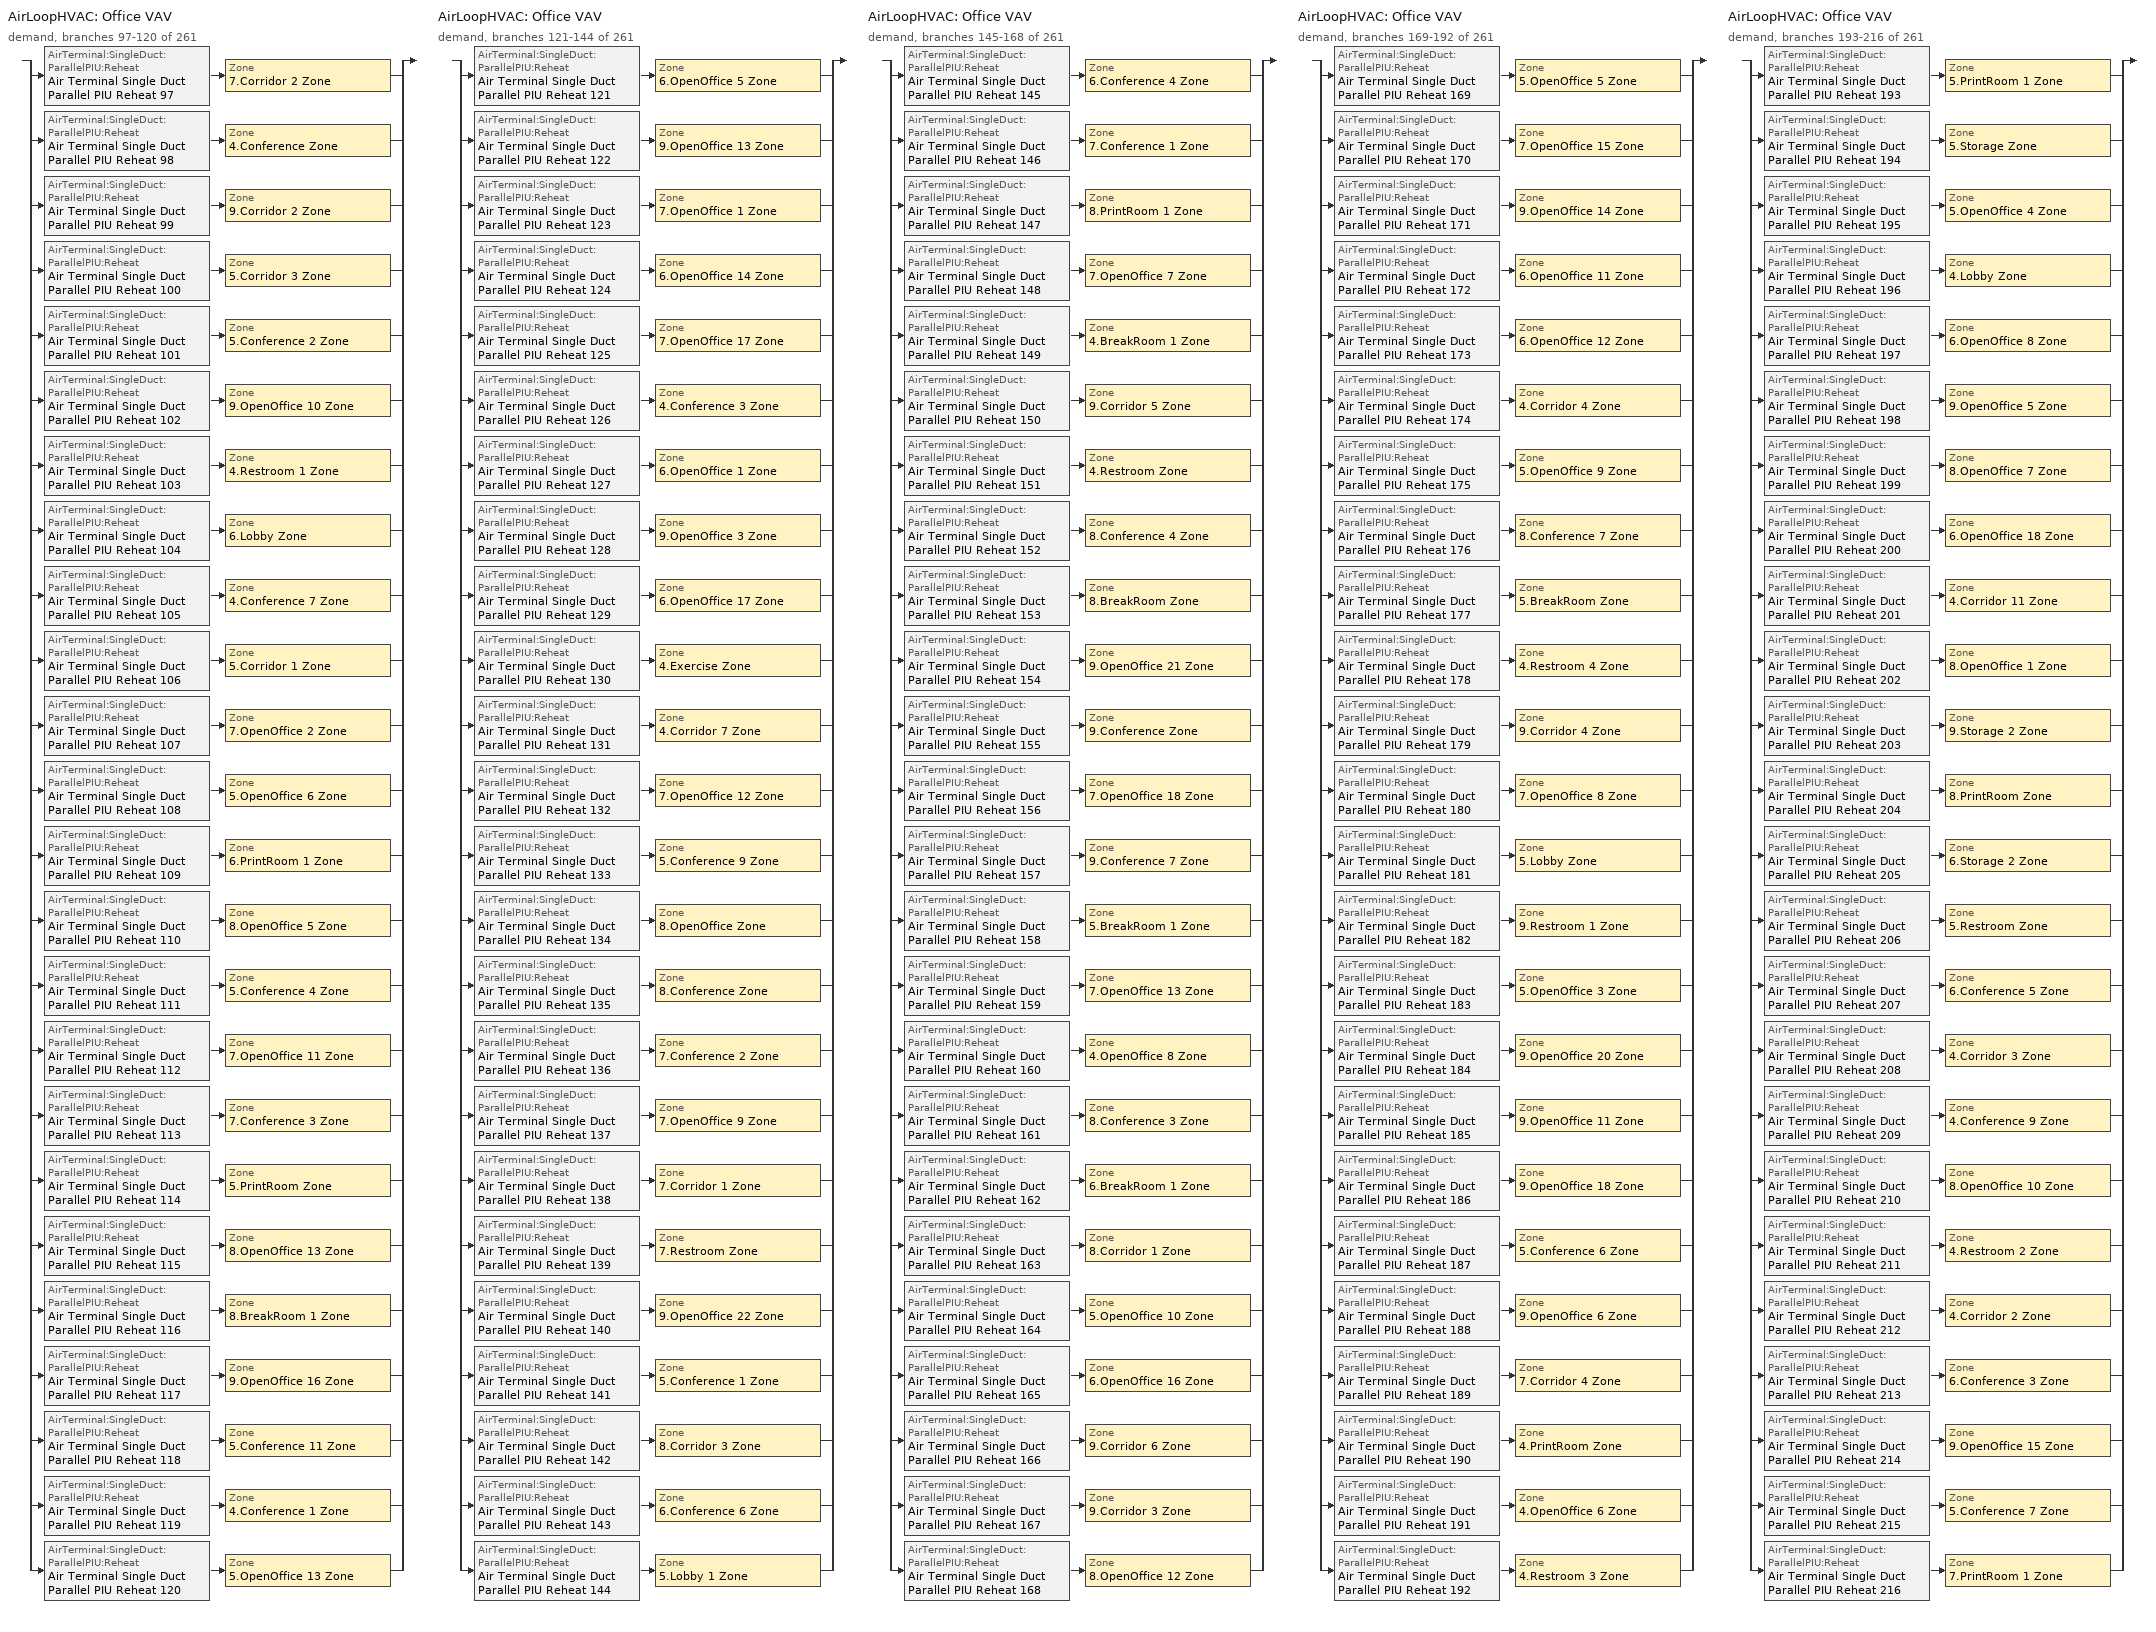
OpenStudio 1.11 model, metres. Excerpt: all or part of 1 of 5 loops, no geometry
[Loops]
AirLoopHVAC 'Office VAV'
 demand, branches 97-120 of 261: split
  | AirTerminal:SingleDuct:ParallelPIU:Reheat 'Air Terminal Single Duct Parallel PIU Reheat 97' > Zone '7.Corridor 2 Zone'
  | AirTerminal:SingleDuct:ParallelPIU:Reheat 'Air Terminal Single Duct Parallel PIU Reheat 98' > Zone '4.Conference Zone'
  | AirTerminal:SingleDuct:ParallelPIU:Reheat 'Air Terminal Single Duct Parallel PIU Reheat 99' > Zone '9.Corridor 2 Zone'
  | AirTerminal:SingleDuct:ParallelPIU:Reheat 'Air Terminal Single Duct Parallel PIU Reheat 100' > Zone '5.Corridor 3 Zone'
  | AirTerminal:SingleDuct:ParallelPIU:Reheat 'Air Terminal Single Duct Parallel PIU Reheat 101' > Zone '5.Conference 2 Zone'
  | AirTerminal:SingleDuct:ParallelPIU:Reheat 'Air Terminal Single Duct Parallel PIU Reheat 102' > Zone '9.OpenOffice 10 Zone'
  | AirTerminal:SingleDuct:ParallelPIU:Reheat 'Air Terminal Single Duct Parallel PIU Reheat 103' > Zone '4.Restroom 1 Zone'
  | AirTerminal:SingleDuct:ParallelPIU:Reheat 'Air Terminal Single Duct Parallel PIU Reheat 104' > Zone '6.Lobby Zone'
  | AirTerminal:SingleDuct:ParallelPIU:Reheat 'Air Terminal Single Duct Parallel PIU Reheat 105' > Zone '4.Conference 7 Zone'
  | AirTerminal:SingleDuct:ParallelPIU:Reheat 'Air Terminal Single Duct Parallel PIU Reheat 106' > Zone '5.Corridor 1 Zone'
  | AirTerminal:SingleDuct:ParallelPIU:Reheat 'Air Terminal Single Duct Parallel PIU Reheat 107' > Zone '7.OpenOffice 2 Zone'
  | AirTerminal:SingleDuct:ParallelPIU:Reheat 'Air Terminal Single Duct Parallel PIU Reheat 108' > Zone '5.OpenOffice 6 Zone'
  | AirTerminal:SingleDuct:ParallelPIU:Reheat 'Air Terminal Single Duct Parallel PIU Reheat 109' > Zone '6.PrintRoom 1 Zone'
  | AirTerminal:SingleDuct:ParallelPIU:Reheat 'Air Terminal Single Duct Parallel PIU Reheat 110' > Zone '8.OpenOffice 5 Zone'
  | AirTerminal:SingleDuct:ParallelPIU:Reheat 'Air Terminal Single Duct Parallel PIU Reheat 111' > Zone '5.Conference 4 Zone'
  | AirTerminal:SingleDuct:ParallelPIU:Reheat 'Air Terminal Single Duct Parallel PIU Reheat 112' > Zone '7.OpenOffice 11 Zone'
  | AirTerminal:SingleDuct:ParallelPIU:Reheat 'Air Terminal Single Duct Parallel PIU Reheat 113' > Zone '7.Conference 3 Zone'
  | AirTerminal:SingleDuct:ParallelPIU:Reheat 'Air Terminal Single Duct Parallel PIU Reheat 114' > Zone '5.PrintRoom Zone'
  | AirTerminal:SingleDuct:ParallelPIU:Reheat 'Air Terminal Single Duct Parallel PIU Reheat 115' > Zone '8.OpenOffice 13 Zone'
  | AirTerminal:SingleDuct:ParallelPIU:Reheat 'Air Terminal Single Duct Parallel PIU Reheat 116' > Zone '8.BreakRoom 1 Zone'
  | AirTerminal:SingleDuct:ParallelPIU:Reheat 'Air Terminal Single Duct Parallel PIU Reheat 117' > Zone '9.OpenOffice 16 Zone'
  | AirTerminal:SingleDuct:ParallelPIU:Reheat 'Air Terminal Single Duct Parallel PIU Reheat 118' > Zone '5.Conference 11 Zone'
  | AirTerminal:SingleDuct:ParallelPIU:Reheat 'Air Terminal Single Duct Parallel PIU Reheat 119' > Zone '4.Conference 1 Zone'
  | AirTerminal:SingleDuct:ParallelPIU:Reheat 'Air Terminal Single Duct Parallel PIU Reheat 120' > Zone '5.OpenOffice 13 Zone'
AirLoopHVAC 'Office VAV'
 demand, branches 121-144 of 261: split
  | AirTerminal:SingleDuct:ParallelPIU:Reheat 'Air Terminal Single Duct Parallel PIU Reheat 121' > Zone '6.OpenOffice 5 Zone'
  | AirTerminal:SingleDuct:ParallelPIU:Reheat 'Air Terminal Single Duct Parallel PIU Reheat 122' > Zone '9.OpenOffice 13 Zone'
  | AirTerminal:SingleDuct:ParallelPIU:Reheat 'Air Terminal Single Duct Parallel PIU Reheat 123' > Zone '7.OpenOffice 1 Zone'
  | AirTerminal:SingleDuct:ParallelPIU:Reheat 'Air Terminal Single Duct Parallel PIU Reheat 124' > Zone '6.OpenOffice 14 Zone'
  | AirTerminal:SingleDuct:ParallelPIU:Reheat 'Air Terminal Single Duct Parallel PIU Reheat 125' > Zone '7.OpenOffice 17 Zone'
  | AirTerminal:SingleDuct:ParallelPIU:Reheat 'Air Terminal Single Duct Parallel PIU Reheat 126' > Zone '4.Conference 3 Zone'
  | AirTerminal:SingleDuct:ParallelPIU:Reheat 'Air Terminal Single Duct Parallel PIU Reheat 127' > Zone '6.OpenOffice 1 Zone'
  | AirTerminal:SingleDuct:ParallelPIU:Reheat 'Air Terminal Single Duct Parallel PIU Reheat 128' > Zone '9.OpenOffice 3 Zone'
  | AirTerminal:SingleDuct:ParallelPIU:Reheat 'Air Terminal Single Duct Parallel PIU Reheat 129' > Zone '6.OpenOffice 17 Zone'
  | AirTerminal:SingleDuct:ParallelPIU:Reheat 'Air Terminal Single Duct Parallel PIU Reheat 130' > Zone '4.Exercise Zone'
  | AirTerminal:SingleDuct:ParallelPIU:Reheat 'Air Terminal Single Duct Parallel PIU Reheat 131' > Zone '4.Corridor 7 Zone'
  | AirTerminal:SingleDuct:ParallelPIU:Reheat 'Air Terminal Single Duct Parallel PIU Reheat 132' > Zone '7.OpenOffice 12 Zone'
  | AirTerminal:SingleDuct:ParallelPIU:Reheat 'Air Terminal Single Duct Parallel PIU Reheat 133' > Zone '5.Conference 9 Zone'
  | AirTerminal:SingleDuct:ParallelPIU:Reheat 'Air Terminal Single Duct Parallel PIU Reheat 134' > Zone '8.OpenOffice Zone'
  | AirTerminal:SingleDuct:ParallelPIU:Reheat 'Air Terminal Single Duct Parallel PIU Reheat 135' > Zone '8.Conference Zone'
  | AirTerminal:SingleDuct:ParallelPIU:Reheat 'Air Terminal Single Duct Parallel PIU Reheat 136' > Zone '7.Conference 2 Zone'
  | AirTerminal:SingleDuct:ParallelPIU:Reheat 'Air Terminal Single Duct Parallel PIU Reheat 137' > Zone '7.OpenOffice 9 Zone'
  | AirTerminal:SingleDuct:ParallelPIU:Reheat 'Air Terminal Single Duct Parallel PIU Reheat 138' > Zone '7.Corridor 1 Zone'
  | AirTerminal:SingleDuct:ParallelPIU:Reheat 'Air Terminal Single Duct Parallel PIU Reheat 139' > Zone '7.Restroom Zone'
  | AirTerminal:SingleDuct:ParallelPIU:Reheat 'Air Terminal Single Duct Parallel PIU Reheat 140' > Zone '9.OpenOffice 22 Zone'
  | AirTerminal:SingleDuct:ParallelPIU:Reheat 'Air Terminal Single Duct Parallel PIU Reheat 141' > Zone '5.Conference 1 Zone'
  | AirTerminal:SingleDuct:ParallelPIU:Reheat 'Air Terminal Single Duct Parallel PIU Reheat 142' > Zone '8.Corridor 3 Zone'
  | AirTerminal:SingleDuct:ParallelPIU:Reheat 'Air Terminal Single Duct Parallel PIU Reheat 143' > Zone '6.Conference 6 Zone'
  | AirTerminal:SingleDuct:ParallelPIU:Reheat 'Air Terminal Single Duct Parallel PIU Reheat 144' > Zone '5.Lobby 1 Zone'
AirLoopHVAC 'Office VAV'
 demand, branches 145-168 of 261: split
  | AirTerminal:SingleDuct:ParallelPIU:Reheat 'Air Terminal Single Duct Parallel PIU Reheat 145' > Zone '6.Conference 4 Zone'
  | AirTerminal:SingleDuct:ParallelPIU:Reheat 'Air Terminal Single Duct Parallel PIU Reheat 146' > Zone '7.Conference 1 Zone'
  | AirTerminal:SingleDuct:ParallelPIU:Reheat 'Air Terminal Single Duct Parallel PIU Reheat 147' > Zone '8.PrintRoom 1 Zone'
  | AirTerminal:SingleDuct:ParallelPIU:Reheat 'Air Terminal Single Duct Parallel PIU Reheat 148' > Zone '7.OpenOffice 7 Zone'
  | AirTerminal:SingleDuct:ParallelPIU:Reheat 'Air Terminal Single Duct Parallel PIU Reheat 149' > Zone '4.BreakRoom 1 Zone'
  | AirTerminal:SingleDuct:ParallelPIU:Reheat 'Air Terminal Single Duct Parallel PIU Reheat 150' > Zone '9.Corridor 5 Zone'
  | AirTerminal:SingleDuct:ParallelPIU:Reheat 'Air Terminal Single Duct Parallel PIU Reheat 151' > Zone '4.Restroom Zone'
  | AirTerminal:SingleDuct:ParallelPIU:Reheat 'Air Terminal Single Duct Parallel PIU Reheat 152' > Zone '8.Conference 4 Zone'
  | AirTerminal:SingleDuct:ParallelPIU:Reheat 'Air Terminal Single Duct Parallel PIU Reheat 153' > Zone '8.BreakRoom Zone'
  | AirTerminal:SingleDuct:ParallelPIU:Reheat 'Air Terminal Single Duct Parallel PIU Reheat 154' > Zone '9.OpenOffice 21 Zone'
  | AirTerminal:SingleDuct:ParallelPIU:Reheat 'Air Terminal Single Duct Parallel PIU Reheat 155' > Zone '9.Conference Zone'
  | AirTerminal:SingleDuct:ParallelPIU:Reheat 'Air Terminal Single Duct Parallel PIU Reheat 156' > Zone '7.OpenOffice 18 Zone'
  | AirTerminal:SingleDuct:ParallelPIU:Reheat 'Air Terminal Single Duct Parallel PIU Reheat 157' > Zone '9.Conference 7 Zone'
  | AirTerminal:SingleDuct:ParallelPIU:Reheat 'Air Terminal Single Duct Parallel PIU Reheat 158' > Zone '5.BreakRoom 1 Zone'
  | AirTerminal:SingleDuct:ParallelPIU:Reheat 'Air Terminal Single Duct Parallel PIU Reheat 159' > Zone '7.OpenOffice 13 Zone'
  | AirTerminal:SingleDuct:ParallelPIU:Reheat 'Air Terminal Single Duct Parallel PIU Reheat 160' > Zone '4.OpenOffice 8 Zone'
  | AirTerminal:SingleDuct:ParallelPIU:Reheat 'Air Terminal Single Duct Parallel PIU Reheat 161' > Zone '8.Conference 3 Zone'
  | AirTerminal:SingleDuct:ParallelPIU:Reheat 'Air Terminal Single Duct Parallel PIU Reheat 162' > Zone '6.BreakRoom 1 Zone'
  | AirTerminal:SingleDuct:ParallelPIU:Reheat 'Air Terminal Single Duct Parallel PIU Reheat 163' > Zone '8.Corridor 1 Zone'
  | AirTerminal:SingleDuct:ParallelPIU:Reheat 'Air Terminal Single Duct Parallel PIU Reheat 164' > Zone '5.OpenOffice 10 Zone'
  | AirTerminal:SingleDuct:ParallelPIU:Reheat 'Air Terminal Single Duct Parallel PIU Reheat 165' > Zone '6.OpenOffice 16 Zone'
  | AirTerminal:SingleDuct:ParallelPIU:Reheat 'Air Terminal Single Duct Parallel PIU Reheat 166' > Zone '9.Corridor 6 Zone'
  | AirTerminal:SingleDuct:ParallelPIU:Reheat 'Air Terminal Single Duct Parallel PIU Reheat 167' > Zone '9.Corridor 3 Zone'
  | AirTerminal:SingleDuct:ParallelPIU:Reheat 'Air Terminal Single Duct Parallel PIU Reheat 168' > Zone '8.OpenOffice 12 Zone'
AirLoopHVAC 'Office VAV'
 demand, branches 169-192 of 261: split
  | AirTerminal:SingleDuct:ParallelPIU:Reheat 'Air Terminal Single Duct Parallel PIU Reheat 169' > Zone '5.OpenOffice 5 Zone'
  | AirTerminal:SingleDuct:ParallelPIU:Reheat 'Air Terminal Single Duct Parallel PIU Reheat 170' > Zone '7.OpenOffice 15 Zone'
  | AirTerminal:SingleDuct:ParallelPIU:Reheat 'Air Terminal Single Duct Parallel PIU Reheat 171' > Zone '9.OpenOffice 14 Zone'
  | AirTerminal:SingleDuct:ParallelPIU:Reheat 'Air Terminal Single Duct Parallel PIU Reheat 172' > Zone '6.OpenOffice 11 Zone'
  | AirTerminal:SingleDuct:ParallelPIU:Reheat 'Air Terminal Single Duct Parallel PIU Reheat 173' > Zone '6.OpenOffice 12 Zone'
  | AirTerminal:SingleDuct:ParallelPIU:Reheat 'Air Terminal Single Duct Parallel PIU Reheat 174' > Zone '4.Corridor 4 Zone'
  | AirTerminal:SingleDuct:ParallelPIU:Reheat 'Air Terminal Single Duct Parallel PIU Reheat 175' > Zone '5.OpenOffice 9 Zone'
  | AirTerminal:SingleDuct:ParallelPIU:Reheat 'Air Terminal Single Duct Parallel PIU Reheat 176' > Zone '8.Conference 7 Zone'
  | AirTerminal:SingleDuct:ParallelPIU:Reheat 'Air Terminal Single Duct Parallel PIU Reheat 177' > Zone '5.BreakRoom Zone'
  | AirTerminal:SingleDuct:ParallelPIU:Reheat 'Air Terminal Single Duct Parallel PIU Reheat 178' > Zone '4.Restroom 4 Zone'
  | AirTerminal:SingleDuct:ParallelPIU:Reheat 'Air Terminal Single Duct Parallel PIU Reheat 179' > Zone '9.Corridor 4 Zone'
  | AirTerminal:SingleDuct:ParallelPIU:Reheat 'Air Terminal Single Duct Parallel PIU Reheat 180' > Zone '7.OpenOffice 8 Zone'
  | AirTerminal:SingleDuct:ParallelPIU:Reheat 'Air Terminal Single Duct Parallel PIU Reheat 181' > Zone '5.Lobby Zone'
  | AirTerminal:SingleDuct:ParallelPIU:Reheat 'Air Terminal Single Duct Parallel PIU Reheat 182' > Zone '9.Restroom 1 Zone'
  | AirTerminal:SingleDuct:ParallelPIU:Reheat 'Air Terminal Single Duct Parallel PIU Reheat 183' > Zone '5.OpenOffice 3 Zone'
  | AirTerminal:SingleDuct:ParallelPIU:Reheat 'Air Terminal Single Duct Parallel PIU Reheat 184' > Zone '9.OpenOffice 20 Zone'
  | AirTerminal:SingleDuct:ParallelPIU:Reheat 'Air Terminal Single Duct Parallel PIU Reheat 185' > Zone '9.OpenOffice 11 Zone'
  | AirTerminal:SingleDuct:ParallelPIU:Reheat 'Air Terminal Single Duct Parallel PIU Reheat 186' > Zone '9.OpenOffice 18 Zone'
  | AirTerminal:SingleDuct:ParallelPIU:Reheat 'Air Terminal Single Duct Parallel PIU Reheat 187' > Zone '5.Conference 6 Zone'
  | AirTerminal:SingleDuct:ParallelPIU:Reheat 'Air Terminal Single Duct Parallel PIU Reheat 188' > Zone '9.OpenOffice 6 Zone'
  | AirTerminal:SingleDuct:ParallelPIU:Reheat 'Air Terminal Single Duct Parallel PIU Reheat 189' > Zone '7.Corridor 4 Zone'
  | AirTerminal:SingleDuct:ParallelPIU:Reheat 'Air Terminal Single Duct Parallel PIU Reheat 190' > Zone '4.PrintRoom Zone'
  | AirTerminal:SingleDuct:ParallelPIU:Reheat 'Air Terminal Single Duct Parallel PIU Reheat 191' > Zone '4.OpenOffice 6 Zone'
  | AirTerminal:SingleDuct:ParallelPIU:Reheat 'Air Terminal Single Duct Parallel PIU Reheat 192' > Zone '4.Restroom 3 Zone'
AirLoopHVAC 'Office VAV'
 demand, branches 193-216 of 261: split
  | AirTerminal:SingleDuct:ParallelPIU:Reheat 'Air Terminal Single Duct Parallel PIU Reheat 193' > Zone '5.PrintRoom 1 Zone'
  | AirTerminal:SingleDuct:ParallelPIU:Reheat 'Air Terminal Single Duct Parallel PIU Reheat 194' > Zone '5.Storage Zone'
  | AirTerminal:SingleDuct:ParallelPIU:Reheat 'Air Terminal Single Duct Parallel PIU Reheat 195' > Zone '5.OpenOffice 4 Zone'
  | AirTerminal:SingleDuct:ParallelPIU:Reheat 'Air Terminal Single Duct Parallel PIU Reheat 196' > Zone '4.Lobby Zone'
  | AirTerminal:SingleDuct:ParallelPIU:Reheat 'Air Terminal Single Duct Parallel PIU Reheat 197' > Zone '6.OpenOffice 8 Zone'
  | AirTerminal:SingleDuct:ParallelPIU:Reheat 'Air Terminal Single Duct Parallel PIU Reheat 198' > Zone '9.OpenOffice 5 Zone'
  | AirTerminal:SingleDuct:ParallelPIU:Reheat 'Air Terminal Single Duct Parallel PIU Reheat 199' > Zone '8.OpenOffice 7 Zone'
  | AirTerminal:SingleDuct:ParallelPIU:Reheat 'Air Terminal Single Duct Parallel PIU Reheat 200' > Zone '6.OpenOffice 18 Zone'
  | AirTerminal:SingleDuct:ParallelPIU:Reheat 'Air Terminal Single Duct Parallel PIU Reheat 201' > Zone '4.Corridor 11 Zone'
  | AirTerminal:SingleDuct:ParallelPIU:Reheat 'Air Terminal Single Duct Parallel PIU Reheat 202' > Zone '8.OpenOffice 1 Zone'
  | AirTerminal:SingleDuct:ParallelPIU:Reheat 'Air Terminal Single Duct Parallel PIU Reheat 203' > Zone '9.Storage 2 Zone'
  | AirTerminal:SingleDuct:ParallelPIU:Reheat 'Air Terminal Single Duct Parallel PIU Reheat 204' > Zone '8.PrintRoom Zone'
  | AirTerminal:SingleDuct:ParallelPIU:Reheat 'Air Terminal Single Duct Parallel PIU Reheat 205' > Zone '6.Storage 2 Zone'
  | AirTerminal:SingleDuct:ParallelPIU:Reheat 'Air Terminal Single Duct Parallel PIU Reheat 206' > Zone '5.Restroom Zone'
  | AirTerminal:SingleDuct:ParallelPIU:Reheat 'Air Terminal Single Duct Parallel PIU Reheat 207' > Zone '6.Conference 5 Zone'
  | AirTerminal:SingleDuct:ParallelPIU:Reheat 'Air Terminal Single Duct Parallel PIU Reheat 208' > Zone '4.Corridor 3 Zone'
  | AirTerminal:SingleDuct:ParallelPIU:Reheat 'Air Terminal Single Duct Parallel PIU Reheat 209' > Zone '4.Conference 9 Zone'
  | AirTerminal:SingleDuct:ParallelPIU:Reheat 'Air Terminal Single Duct Parallel PIU Reheat 210' > Zone '8.OpenOffice 10 Zone'
  | AirTerminal:SingleDuct:ParallelPIU:Reheat 'Air Terminal Single Duct Parallel PIU Reheat 211' > Zone '4.Restroom 2 Zone'
  | AirTerminal:SingleDuct:ParallelPIU:Reheat 'Air Terminal Single Duct Parallel PIU Reheat 212' > Zone '4.Corridor 2 Zone'
  | AirTerminal:SingleDuct:ParallelPIU:Reheat 'Air Terminal Single Duct Parallel PIU Reheat 213' > Zone '6.Conference 3 Zone'
  | AirTerminal:SingleDuct:ParallelPIU:Reheat 'Air Terminal Single Duct Parallel PIU Reheat 214' > Zone '9.OpenOffice 15 Zone'
  | AirTerminal:SingleDuct:ParallelPIU:Reheat 'Air Terminal Single Duct Parallel PIU Reheat 215' > Zone '5.Conference 7 Zone'
  | AirTerminal:SingleDuct:ParallelPIU:Reheat 'Air Terminal Single Duct Parallel PIU Reheat 216' > Zone '7.PrintRoom 1 Zone'
[Sizing:Zone] Zone Cooling Design Supply Air Temperature Input Method=SupplyAirTemperature; Zone Cooling Design Supply Air Temperature {C}=14; Zone Cooling Design Supply Air Temperature Difference {deltaC}=11.11; Zone Heating Design Supply Air Temperature Input Method=SupplyAirTemperature; Zone Heating Design Supply Air Temperature {C}=40; Zone Heating Design Supply Air Temperature Difference {deltaC}=11.11; Zone Cooling Design Supply Air Humidity Ratio {kg-H2O/kg-air}=0.0085; Zone Heating Design Supply Air Humidity Ratio {kg-H2O/kg-air}=0.008; Cooling Design Air Flow Method=DesignDay; Heating Design Air Flow Method=DesignDay; Account for Dedicated Outdoor Air System=No; Dedicated Outdoor Air System Control Strategy=NeutralSupplyAir; Dedicated Outdoor Air Low Setpoint Temperature for Design {C}=Autosize; Dedicated Outdoor Air High Setpoint Temperature for Design {C}=Autosize
6.OpenOffice 1 Zone; 8.OpenOffice Zone; 8.OpenOffice 1 Zone; 7.Restroom Zone; 4.Lobby Zone; 7.Corridor 1 Zone; 9.Conference Zone; 9.OpenOffice 3 Zone; 5.Corridor 1 Zone; 7.OpenOffice 1 Zone; 7.OpenOffice 2 Zone; 4.Restroom Zone; 5.OpenOffice 3 Zone; 5.BreakRoom Zone; 5.Conference 1 Zone; 9.OpenOffice 5 Zone; 5.Restroom Zone; 9.OpenOffice 6 Zone; 4.Conference Zone; 9.Storage 2 Zone; 4.Restroom 1 Zone; 5.Conference 2 Zone; 4.Restroom 2 Zone; 5.OpenOffice 4 Zone; 7.Conference 1 Zone; 4.Restroom 3 Zone; 8.Conference Zone; 5.OpenOffice 5 Zone; 7.Conference 2 Zone; 4.Exercise Zone; 8.BreakRoom Zone; 8.OpenOffice 5 Zone; 4.Corridor 2 Zone; 6.OpenOffice 5 Zone; 9.OpenOffice 10 Zone; 7.OpenOffice 7 Zone; 7.OpenOffice 8 Zone; 7.Corridor 2 Zone; 4.Corridor 3 Zone; 5.Conference 4 Zone; 7.OpenOffice 9 Zone; 8.Conference 3 Zone; 4.Conference 1 Zone; 5.OpenOffice 6 Zone; 8.BreakRoom 1 Zone; 8.Conference 4 Zone; 6.Conference 3 Zone; 8.OpenOffice 7 Zone; 8.Corridor 1 Zone; 6.Lobby Zone; 5.Lobby Zone; 4.Corridor 4 Zone; 6.OpenOffice 8 Zone; 9.Corridor 2 Zone; 5.Lobby 1 Zone; 6.OpenOffice 11 Zone; 9.OpenOffice 11 Zone; 7.Conference 3 Zone; 7.OpenOffice 11 Zone; 9.Corridor 3 Zone; 9.OpenOffice 13 Zone; 6.OpenOffice 12 Zone; 9.Corridor 4 Zone; 8.PrintRoom Zone; 4.Conference 3 Zone; 6.Conference 4 Zone; 6.OpenOffice 14 Zone; 9.Corridor 5 Zone; 9.OpenOffice 14 Zone; 5.Conference 6 Zone; 5.Conference 7 Zone; 9.Corridor 6 Zone; 7.OpenOffice 12 Zone; 5.OpenOffice 9 Zone; 9.OpenOffice 15 Zone; 7.OpenOffice 13 Zone; 6.BreakRoom 1 Zone; 4.OpenOffice 6 Zone; 6.OpenOffice 16 Zone; 9.OpenOffice 16 Zone; 5.OpenOffice 10 Zone; 5.Corridor 3 Zone; 6.OpenOffice 17 Zone; 4.BreakRoom 1 Zone; 9.OpenOffice 18 Zone; 6.Conference 5 Zone; 4.Conference 7 Zone; 4.Corridor 7 Zone; 6.Conference 6 Zone; 8.Conference 7 Zone; 9.OpenOffice 20 Zone; 4.OpenOffice 8 Zone; 4.Conference 9 Zone; 7.OpenOffice 15 Zone; 5.BreakRoom 1 Zone; 8.OpenOffice 10 Zone; 8.PrintRoom 1 Zone; 9.OpenOffice 21 Zone; 5.PrintRoom Zone; 9.OpenOffice 22 Zone; 6.OpenOffice 18 Zone; 9.Conference 7 Zone; 5.Conference 9 Zone; 7.PrintRoom 1 Zone; 4.PrintRoom Zone; 4.Restroom 4 Zone; 4.Corridor 11 Zone; 7.OpenOffice 17 Zone; 5.Conference 11 Zone; 8.OpenOffice 12 Zone; 6.PrintRoom 1 Zone; 9.Restroom 1 Zone; 6.Storage 2 Zone; 8.OpenOffice 13 Zone; 5.PrintRoom 1 Zone; 5.Storage Zone; 5.OpenOffice 13 Zone; 7.Corridor 4 Zone; 8.Corridor 3 Zone; 7.OpenOffice 18 Zone
[Zone equipment]
6.OpenOffice 1 Zone: Air Terminal Single Duct Parallel PIU Reheat 127
8.OpenOffice Zone: Air Terminal Single Duct Parallel PIU Reheat 134
8.OpenOffice 1 Zone: Air Terminal Single Duct Parallel PIU Reheat 202
7.Restroom Zone: Air Terminal Single Duct Parallel PIU Reheat 139
4.Lobby Zone: Air Terminal Single Duct Parallel PIU Reheat 196
7.Corridor 1 Zone: Air Terminal Single Duct Parallel PIU Reheat 138
9.Conference Zone: Air Terminal Single Duct Parallel PIU Reheat 155
9.OpenOffice 3 Zone: Air Terminal Single Duct Parallel PIU Reheat 128
5.Corridor 1 Zone: Air Terminal Single Duct Parallel PIU Reheat 106
7.OpenOffice 1 Zone: Air Terminal Single Duct Parallel PIU Reheat 123
7.OpenOffice 2 Zone: Air Terminal Single Duct Parallel PIU Reheat 107
4.Restroom Zone: Air Terminal Single Duct Parallel PIU Reheat 151
5.OpenOffice 3 Zone: Air Terminal Single Duct Parallel PIU Reheat 183
5.BreakRoom Zone: Air Terminal Single Duct Parallel PIU Reheat 177
5.Conference 1 Zone: Air Terminal Single Duct Parallel PIU Reheat 141
9.OpenOffice 5 Zone: Air Terminal Single Duct Parallel PIU Reheat 198
5.Restroom Zone: Air Terminal Single Duct Parallel PIU Reheat 206
9.OpenOffice 6 Zone: Air Terminal Single Duct Parallel PIU Reheat 188
4.Conference Zone: Air Terminal Single Duct Parallel PIU Reheat 98
9.Storage 2 Zone: Air Terminal Single Duct Parallel PIU Reheat 203
4.Restroom 1 Zone: Air Terminal Single Duct Parallel PIU Reheat 103
5.Conference 2 Zone: Air Terminal Single Duct Parallel PIU Reheat 101
4.Restroom 2 Zone: Air Terminal Single Duct Parallel PIU Reheat 211
5.OpenOffice 4 Zone: Air Terminal Single Duct Parallel PIU Reheat 195
7.Conference 1 Zone: Air Terminal Single Duct Parallel PIU Reheat 146
4.Restroom 3 Zone: Air Terminal Single Duct Parallel PIU Reheat 192
8.Conference Zone: Air Terminal Single Duct Parallel PIU Reheat 135
5.OpenOffice 5 Zone: Air Terminal Single Duct Parallel PIU Reheat 169
7.Conference 2 Zone: Air Terminal Single Duct Parallel PIU Reheat 136
4.Exercise Zone: Air Terminal Single Duct Parallel PIU Reheat 130
8.BreakRoom Zone: Air Terminal Single Duct Parallel PIU Reheat 153
8.OpenOffice 5 Zone: Air Terminal Single Duct Parallel PIU Reheat 110
4.Corridor 2 Zone: Air Terminal Single Duct Parallel PIU Reheat 212
6.OpenOffice 5 Zone: Air Terminal Single Duct Parallel PIU Reheat 121
9.OpenOffice 10 Zone: Air Terminal Single Duct Parallel PIU Reheat 102
7.OpenOffice 7 Zone: Air Terminal Single Duct Parallel PIU Reheat 148
7.OpenOffice 8 Zone: Air Terminal Single Duct Parallel PIU Reheat 180
7.Corridor 2 Zone: Air Terminal Single Duct Parallel PIU Reheat 97
4.Corridor 3 Zone: Air Terminal Single Duct Parallel PIU Reheat 208
5.Conference 4 Zone: Air Terminal Single Duct Parallel PIU Reheat 111
7.OpenOffice 9 Zone: Air Terminal Single Duct Parallel PIU Reheat 137
8.Conference 3 Zone: Air Terminal Single Duct Parallel PIU Reheat 161
4.Conference 1 Zone: Air Terminal Single Duct Parallel PIU Reheat 119
5.OpenOffice 6 Zone: Air Terminal Single Duct Parallel PIU Reheat 108
8.BreakRoom 1 Zone: Air Terminal Single Duct Parallel PIU Reheat 116
8.Conference 4 Zone: Air Terminal Single Duct Parallel PIU Reheat 152
6.Conference 3 Zone: Air Terminal Single Duct Parallel PIU Reheat 213
8.OpenOffice 7 Zone: Air Terminal Single Duct Parallel PIU Reheat 199
8.Corridor 1 Zone: Air Terminal Single Duct Parallel PIU Reheat 163
6.Lobby Zone: Air Terminal Single Duct Parallel PIU Reheat 104
5.Lobby Zone: Air Terminal Single Duct Parallel PIU Reheat 181
4.Corridor 4 Zone: Air Terminal Single Duct Parallel PIU Reheat 174
6.OpenOffice 8 Zone: Air Terminal Single Duct Parallel PIU Reheat 197
9.Corridor 2 Zone: Air Terminal Single Duct Parallel PIU Reheat 99
5.Lobby 1 Zone: Air Terminal Single Duct Parallel PIU Reheat 144
6.OpenOffice 11 Zone: Air Terminal Single Duct Parallel PIU Reheat 172
9.OpenOffice 11 Zone: Air Terminal Single Duct Parallel PIU Reheat 185
7.Conference 3 Zone: Air Terminal Single Duct Parallel PIU Reheat 113
7.OpenOffice 11 Zone: Air Terminal Single Duct Parallel PIU Reheat 112
9.Corridor 3 Zone: Air Terminal Single Duct Parallel PIU Reheat 167
9.OpenOffice 13 Zone: Air Terminal Single Duct Parallel PIU Reheat 122
6.OpenOffice 12 Zone: Air Terminal Single Duct Parallel PIU Reheat 173
9.Corridor 4 Zone: Air Terminal Single Duct Parallel PIU Reheat 179
8.PrintRoom Zone: Air Terminal Single Duct Parallel PIU Reheat 204
4.Conference 3 Zone: Air Terminal Single Duct Parallel PIU Reheat 126
6.Conference 4 Zone: Air Terminal Single Duct Parallel PIU Reheat 145
6.OpenOffice 14 Zone: Air Terminal Single Duct Parallel PIU Reheat 124
9.Corridor 5 Zone: Air Terminal Single Duct Parallel PIU Reheat 150
9.OpenOffice 14 Zone: Air Terminal Single Duct Parallel PIU Reheat 171
5.Conference 6 Zone: Air Terminal Single Duct Parallel PIU Reheat 187
5.Conference 7 Zone: Air Terminal Single Duct Parallel PIU Reheat 215
9.Corridor 6 Zone: Air Terminal Single Duct Parallel PIU Reheat 166
7.OpenOffice 12 Zone: Air Terminal Single Duct Parallel PIU Reheat 132
5.OpenOffice 9 Zone: Air Terminal Single Duct Parallel PIU Reheat 175
9.OpenOffice 15 Zone: Air Terminal Single Duct Parallel PIU Reheat 214
7.OpenOffice 13 Zone: Air Terminal Single Duct Parallel PIU Reheat 159
6.BreakRoom 1 Zone: Air Terminal Single Duct Parallel PIU Reheat 162
4.OpenOffice 6 Zone: Air Terminal Single Duct Parallel PIU Reheat 191
6.OpenOffice 16 Zone: Air Terminal Single Duct Parallel PIU Reheat 165
9.OpenOffice 16 Zone: Air Terminal Single Duct Parallel PIU Reheat 117
5.OpenOffice 10 Zone: Air Terminal Single Duct Parallel PIU Reheat 164
5.Corridor 3 Zone: Air Terminal Single Duct Parallel PIU Reheat 100
6.OpenOffice 17 Zone: Air Terminal Single Duct Parallel PIU Reheat 129
4.BreakRoom 1 Zone: Air Terminal Single Duct Parallel PIU Reheat 149
9.OpenOffice 18 Zone: Air Terminal Single Duct Parallel PIU Reheat 186
6.Conference 5 Zone: Air Terminal Single Duct Parallel PIU Reheat 207
4.Conference 7 Zone: Air Terminal Single Duct Parallel PIU Reheat 105
4.Corridor 7 Zone: Air Terminal Single Duct Parallel PIU Reheat 131
6.Conference 6 Zone: Air Terminal Single Duct Parallel PIU Reheat 143
8.Conference 7 Zone: Air Terminal Single Duct Parallel PIU Reheat 176
9.OpenOffice 20 Zone: Air Terminal Single Duct Parallel PIU Reheat 184
4.OpenOffice 8 Zone: Air Terminal Single Duct Parallel PIU Reheat 160
4.Conference 9 Zone: Air Terminal Single Duct Parallel PIU Reheat 209
7.OpenOffice 15 Zone: Air Terminal Single Duct Parallel PIU Reheat 170
5.BreakRoom 1 Zone: Air Terminal Single Duct Parallel PIU Reheat 158
8.OpenOffice 10 Zone: Air Terminal Single Duct Parallel PIU Reheat 210
8.PrintRoom 1 Zone: Air Terminal Single Duct Parallel PIU Reheat 147
9.OpenOffice 21 Zone: Air Terminal Single Duct Parallel PIU Reheat 154
5.PrintRoom Zone: Air Terminal Single Duct Parallel PIU Reheat 114
9.OpenOffice 22 Zone: Air Terminal Single Duct Parallel PIU Reheat 140
6.OpenOffice 18 Zone: Air Terminal Single Duct Parallel PIU Reheat 200
9.Conference 7 Zone: Air Terminal Single Duct Parallel PIU Reheat 157
5.Conference 9 Zone: Air Terminal Single Duct Parallel PIU Reheat 133
7.PrintRoom 1 Zone: Air Terminal Single Duct Parallel PIU Reheat 216
4.PrintRoom Zone: Air Terminal Single Duct Parallel PIU Reheat 190
4.Restroom 4 Zone: Air Terminal Single Duct Parallel PIU Reheat 178
4.Corridor 11 Zone: Air Terminal Single Duct Parallel PIU Reheat 201
7.OpenOffice 17 Zone: Air Terminal Single Duct Parallel PIU Reheat 125
5.Conference 11 Zone: Air Terminal Single Duct Parallel PIU Reheat 118
8.OpenOffice 12 Zone: Air Terminal Single Duct Parallel PIU Reheat 168
6.PrintRoom 1 Zone: Air Terminal Single Duct Parallel PIU Reheat 109
9.Restroom 1 Zone: Air Terminal Single Duct Parallel PIU Reheat 182
6.Storage 2 Zone: Air Terminal Single Duct Parallel PIU Reheat 205
8.OpenOffice 13 Zone: Air Terminal Single Duct Parallel PIU Reheat 115
5.PrintRoom 1 Zone: Air Terminal Single Duct Parallel PIU Reheat 193
5.Storage Zone: Air Terminal Single Duct Parallel PIU Reheat 194
5.OpenOffice 13 Zone: Air Terminal Single Duct Parallel PIU Reheat 120
7.Corridor 4 Zone: Air Terminal Single Duct Parallel PIU Reheat 189
8.Corridor 3 Zone: Air Terminal Single Duct Parallel PIU Reheat 142
7.OpenOffice 18 Zone: Air Terminal Single Duct Parallel PIU Reheat 156
[Fan:ConstantVolume] Availability Schedule=Min OA Sch; Pressure Rise {Pa}=311.25; Maximum Flow Rate {m3/s}=AutoSize
Fan Constant Volume 147; Fan Constant Volume 148; Fan Constant Volume 149; Fan Constant Volume 150; Fan Constant Volume 151; Fan Constant Volume 152; Fan Constant Volume 153; Fan Constant Volume 154; Fan Constant Volume 155; Fan Constant Volume 156; Fan Constant Volume 157; Fan Constant Volume 158; Fan Constant Volume 159; Fan Constant Volume 160; Fan Constant Volume 161; Fan Constant Volume 162; Fan Constant Volume 163; Fan Constant Volume 164; Fan Constant Volume 165; Fan Constant Volume 166; Fan Constant Volume 167; Fan Constant Volume 168; Fan Constant Volume 169; Fan Constant Volume 170; Fan Constant Volume 171; Fan Constant Volume 172; Fan Constant Volume 173; Fan Constant Volume 174; Fan Constant Volume 175; Fan Constant Volume 176; Fan Constant Volume 177; Fan Constant Volume 178; Fan Constant Volume 179; Fan Constant Volume 180; Fan Constant Volume 181; Fan Constant Volume 182; Fan Constant Volume 183; Fan Constant Volume 184; Fan Constant Volume 185; Fan Constant Volume 186; Fan Constant Volume 187; Fan Constant Volume 188; Fan Constant Volume 189; Fan Constant Volume 190; Fan Constant Volume 191; Fan Constant Volume 192; Fan Constant Volume 193; Fan Constant Volume 194; Fan Constant Volume 195; Fan Constant Volume 196; Fan Constant Volume 197; Fan Constant Volume 198; Fan Constant Volume 199; Fan Constant Volume 200; Fan Constant Volume 201; Fan Constant Volume 202; Fan Constant Volume 203; Fan Constant Volume 204; Fan Constant Volume 205; Fan Constant Volume 206; Fan Constant Volume 207; Fan Constant Volume 208; Fan Constant Volume 209; Fan Constant Volume 210; Fan Constant Volume 211; Fan Constant Volume 212; Fan Constant Volume 213; Fan Constant Volume 214; Fan Constant Volume 215; Fan Constant Volume 216; Fan Constant Volume 217; Fan Constant Volume 218; Fan Constant Volume 219; Fan Constant Volume 220; Fan Constant Volume 221; Fan Constant Volume 222; Fan Constant Volume 223; Fan Constant Volume 224; Fan Constant Volume 225; Fan Constant Volume 226; Fan Constant Volume 227; Fan Constant Volume 228; Fan Constant Volume 229; Fan Constant Volume 230; Fan Constant Volume 231; Fan Constant Volume 232; Fan Constant Volume 233; Fan Constant Volume 234; Fan Constant Volume 235; Fan Constant Volume 236; Fan Constant Volume 237; Fan Constant Volume 238; Fan Constant Volume 239; Fan Constant Volume 240; Fan Constant Volume 241; Fan Constant Volume 242; Fan Constant Volume 243; Fan Constant Volume 244; Fan Constant Volume 245; Fan Constant Volume 246; Fan Constant Volume 247; Fan Constant Volume 248; Fan Constant Volume 249; Fan Constant Volume 250; Fan Constant Volume 251; Fan Constant Volume 252; Fan Constant Volume 253; Fan Constant Volume 254; Fan Constant Volume 255; Fan Constant Volume 256; Fan Constant Volume 257; Fan Constant Volume 258; Fan Constant Volume 259; Fan Constant Volume 260; Fan Constant Volume 261; Fan Constant Volume 262; Fan Constant Volume 263; Fan Constant Volume 264; Fan Constant Volume 265; Fan Constant Volume 266
[Coil:Heating:Electric] Availability Schedule=Always On Discrete
Coil Heating Electric 97; Coil Heating Electric 98; Coil Heating Electric 99; Coil Heating Electric 100; Coil Heating Electric 101; Coil Heating Electric 102; Coil Heating Electric 103; Coil Heating Electric 104; Coil Heating Electric 105; Coil Heating Electric 106; Coil Heating Electric 107; Coil Heating Electric 108; Coil Heating Electric 109; Coil Heating Electric 110; Coil Heating Electric 111; Coil Heating Electric 112; Coil Heating Electric 113; Coil Heating Electric 114; Coil Heating Electric 115; Coil Heating Electric 116; Coil Heating Electric 117; Coil Heating Electric 118; Coil Heating Electric 119; Coil Heating Electric 120; Coil Heating Electric 121; Coil Heating Electric 122; Coil Heating Electric 123; Coil Heating Electric 124; Coil Heating Electric 125; Coil Heating Electric 126; Coil Heating Electric 127; Coil Heating Electric 128; Coil Heating Electric 129; Coil Heating Electric 130; Coil Heating Electric 131; Coil Heating Electric 132; Coil Heating Electric 133; Coil Heating Electric 134; Coil Heating Electric 135; Coil Heating Electric 136; Coil Heating Electric 137; Coil Heating Electric 138; Coil Heating Electric 139; Coil Heating Electric 140; Coil Heating Electric 141; Coil Heating Electric 142; Coil Heating Electric 143; Coil Heating Electric 144; Coil Heating Electric 145; Coil Heating Electric 146; Coil Heating Electric 147; Coil Heating Electric 148; Coil Heating Electric 149; Coil Heating Electric 150; Coil Heating Electric 151; Coil Heating Electric 152; Coil Heating Electric 153; Coil Heating Electric 154; Coil Heating Electric 155; Coil Heating Electric 156; Coil Heating Electric 157; Coil Heating Electric 158; Coil Heating Electric 159; Coil Heating Electric 160; Coil Heating Electric 161; Coil Heating Electric 162; Coil Heating Electric 163; Coil Heating Electric 164; Coil Heating Electric 165; Coil Heating Electric 166; Coil Heating Electric 167; Coil Heating Electric 168; Coil Heating Electric 169; Coil Heating Electric 170; Coil Heating Electric 171; Coil Heating Electric 172; Coil Heating Electric 173; Coil Heating Electric 174; Coil Heating Electric 175; Coil Heating Electric 176; Coil Heating Electric 177; Coil Heating Electric 178; Coil Heating Electric 179; Coil Heating Electric 180; Coil Heating Electric 181; Coil Heating Electric 182; Coil Heating Electric 183; Coil Heating Electric 184; Coil Heating Electric 185; Coil Heating Electric 186; Coil Heating Electric 187; Coil Heating Electric 188; Coil Heating Electric 189; Coil Heating Electric 190; Coil Heating Electric 191; Coil Heating Electric 192; Coil Heating Electric 193; Coil Heating Electric 194; Coil Heating Electric 195; Coil Heating Electric 196; Coil Heating Electric 197; Coil Heating Electric 198; Coil Heating Electric 199; Coil Heating Electric 200; Coil Heating Electric 201; Coil Heating Electric 202; Coil Heating Electric 203; Coil Heating Electric 204; Coil Heating Electric 205; Coil Heating Electric 206; Coil Heating Electric 207; Coil Heating Electric 208; Coil Heating Electric 209; Coil Heating Electric 210; Coil Heating Electric 211; Coil Heating Electric 212; Coil Heating Electric 213; Coil Heating Electric 214; Coil Heating Electric 215; Coil Heating Electric 216
[AirTerminal:SingleDuct:ParallelPIU:Reheat] Availability Schedule=Always On Discrete; Maximum Primary Air Flow Rate {m3/s}=Autosize; Maximum Secondary Air Flow Rate {m3/s}=Autosize; Minimum Primary Air Flow Fraction=0.3; Fan On Flow Fraction=Autosize; Maximum Hot Water or Steam Flow Rate {m3/s}=Autosize; Minimum Hot Water or Steam Flow Rate {m3/s}=0; Convergence Tolerance=0.001
Name | Fan | Reheat Coil
Air Terminal Single Duct Parallel PIU Reheat 97 | Fan Constant Volume 147 | Coil Heating Electric 97
Air Terminal Single Duct Parallel PIU Reheat 98 | Fan Constant Volume 148 | Coil Heating Electric 98
Air Terminal Single Duct Parallel PIU Reheat 99 | Fan Constant Volume 149 | Coil Heating Electric 99
Air Terminal Single Duct Parallel PIU Reheat 100 | Fan Constant Volume 150 | Coil Heating Electric 100
Air Terminal Single Duct Parallel PIU Reheat 101 | Fan Constant Volume 151 | Coil Heating Electric 101
Air Terminal Single Duct Parallel PIU Reheat 102 | Fan Constant Volume 152 | Coil Heating Electric 102
Air Terminal Single Duct Parallel PIU Reheat 103 | Fan Constant Volume 153 | Coil Heating Electric 103
Air Terminal Single Duct Parallel PIU Reheat 104 | Fan Constant Volume 154 | Coil Heating Electric 104
Air Terminal Single Duct Parallel PIU Reheat 105 | Fan Constant Volume 155 | Coil Heating Electric 105
Air Terminal Single Duct Parallel PIU Reheat 106 | Fan Constant Volume 156 | Coil Heating Electric 106
Air Terminal Single Duct Parallel PIU Reheat 107 | Fan Constant Volume 157 | Coil Heating Electric 107
Air Terminal Single Duct Parallel PIU Reheat 108 | Fan Constant Volume 158 | Coil Heating Electric 108
Air Terminal Single Duct Parallel PIU Reheat 109 | Fan Constant Volume 159 | Coil Heating Electric 109
Air Terminal Single Duct Parallel PIU Reheat 110 | Fan Constant Volume 160 | Coil Heating Electric 110
Air Terminal Single Duct Parallel PIU Reheat 111 | Fan Constant Volume 161 | Coil Heating Electric 111
Air Terminal Single Duct Parallel PIU Reheat 112 | Fan Constant Volume 162 | Coil Heating Electric 112
Air Terminal Single Duct Parallel PIU Reheat 113 | Fan Constant Volume 163 | Coil Heating Electric 113
Air Terminal Single Duct Parallel PIU Reheat 114 | Fan Constant Volume 164 | Coil Heating Electric 114
Air Terminal Single Duct Parallel PIU Reheat 115 | Fan Constant Volume 165 | Coil Heating Electric 115
Air Terminal Single Duct Parallel PIU Reheat 116 | Fan Constant Volume 166 | Coil Heating Electric 116
Air Terminal Single Duct Parallel PIU Reheat 117 | Fan Constant Volume 167 | Coil Heating Electric 117
Air Terminal Single Duct Parallel PIU Reheat 118 | Fan Constant Volume 168 | Coil Heating Electric 118
Air Terminal Single Duct Parallel PIU Reheat 119 | Fan Constant Volume 169 | Coil Heating Electric 119
Air Terminal Single Duct Parallel PIU Reheat 120 | Fan Constant Volume 170 | Coil Heating Electric 120
Air Terminal Single Duct Parallel PIU Reheat 121 | Fan Constant Volume 171 | Coil Heating Electric 121
Air Terminal Single Duct Parallel PIU Reheat 122 | Fan Constant Volume 172 | Coil Heating Electric 122
Air Terminal Single Duct Parallel PIU Reheat 123 | Fan Constant Volume 173 | Coil Heating Electric 123
Air Terminal Single Duct Parallel PIU Reheat 124 | Fan Constant Volume 174 | Coil Heating Electric 124
Air Terminal Single Duct Parallel PIU Reheat 125 | Fan Constant Volume 175 | Coil Heating Electric 125
Air Terminal Single Duct Parallel PIU Reheat 126 | Fan Constant Volume 176 | Coil Heating Electric 126
Air Terminal Single Duct Parallel PIU Reheat 127 | Fan Constant Volume 177 | Coil Heating Electric 127
Air Terminal Single Duct Parallel PIU Reheat 128 | Fan Constant Volume 178 | Coil Heating Electric 128
Air Terminal Single Duct Parallel PIU Reheat 129 | Fan Constant Volume 179 | Coil Heating Electric 129
Air Terminal Single Duct Parallel PIU Reheat 130 | Fan Constant Volume 180 | Coil Heating Electric 130
Air Terminal Single Duct Parallel PIU Reheat 131 | Fan Constant Volume 181 | Coil Heating Electric 131
Air Terminal Single Duct Parallel PIU Reheat 132 | Fan Constant Volume 182 | Coil Heating Electric 132
Air Terminal Single Duct Parallel PIU Reheat 133 | Fan Constant Volume 183 | Coil Heating Electric 133
Air Terminal Single Duct Parallel PIU Reheat 134 | Fan Constant Volume 184 | Coil Heating Electric 134
Air Terminal Single Duct Parallel PIU Reheat 135 | Fan Constant Volume 185 | Coil Heating Electric 135
Air Terminal Single Duct Parallel PIU Reheat 136 | Fan Constant Volume 186 | Coil Heating Electric 136
Air Terminal Single Duct Parallel PIU Reheat 137 | Fan Constant Volume 187 | Coil Heating Electric 137
Air Terminal Single Duct Parallel PIU Reheat 138 | Fan Constant Volume 188 | Coil Heating Electric 138
Air Terminal Single Duct Parallel PIU Reheat 139 | Fan Constant Volume 189 | Coil Heating Electric 139
Air Terminal Single Duct Parallel PIU Reheat 140 | Fan Constant Volume 190 | Coil Heating Electric 140
Air Terminal Single Duct Parallel PIU Reheat 141 | Fan Constant Volume 191 | Coil Heating Electric 141
Air Terminal Single Duct Parallel PIU Reheat 142 | Fan Constant Volume 192 | Coil Heating Electric 142
Air Terminal Single Duct Parallel PIU Reheat 143 | Fan Constant Volume 193 | Coil Heating Electric 143
Air Terminal Single Duct Parallel PIU Reheat 144 | Fan Constant Volume 194 | Coil Heating Electric 144
Air Terminal Single Duct Parallel PIU Reheat 145 | Fan Constant Volume 195 | Coil Heating Electric 145
Air Terminal Single Duct Parallel PIU Reheat 146 | Fan Constant Volume 196 | Coil Heating Electric 146
Air Terminal Single Duct Parallel PIU Reheat 147 | Fan Constant Volume 197 | Coil Heating Electric 147
Air Terminal Single Duct Parallel PIU Reheat 148 | Fan Constant Volume 198 | Coil Heating Electric 148
Air Terminal Single Duct Parallel PIU Reheat 149 | Fan Constant Volume 199 | Coil Heating Electric 149
Air Terminal Single Duct Parallel PIU Reheat 150 | Fan Constant Volume 200 | Coil Heating Electric 150
Air Terminal Single Duct Parallel PIU Reheat 151 | Fan Constant Volume 201 | Coil Heating Electric 151
Air Terminal Single Duct Parallel PIU Reheat 152 | Fan Constant Volume 202 | Coil Heating Electric 152
Air Terminal Single Duct Parallel PIU Reheat 153 | Fan Constant Volume 203 | Coil Heating Electric 153
Air Terminal Single Duct Parallel PIU Reheat 154 | Fan Constant Volume 204 | Coil Heating Electric 154
Air Terminal Single Duct Parallel PIU Reheat 155 | Fan Constant Volume 205 | Coil Heating Electric 155
Air Terminal Single Duct Parallel PIU Reheat 156 | Fan Constant Volume 206 | Coil Heating Electric 156
Air Terminal Single Duct Parallel PIU Reheat 157 | Fan Constant Volume 207 | Coil Heating Electric 157
Air Terminal Single Duct Parallel PIU Reheat 158 | Fan Constant Volume 208 | Coil Heating Electric 158
Air Terminal Single Duct Parallel PIU Reheat 159 | Fan Constant Volume 209 | Coil Heating Electric 159
Air Terminal Single Duct Parallel PIU Reheat 160 | Fan Constant Volume 210 | Coil Heating Electric 160
Air Terminal Single Duct Parallel PIU Reheat 161 | Fan Constant Volume 211 | Coil Heating Electric 161
Air Terminal Single Duct Parallel PIU Reheat 162 | Fan Constant Volume 212 | Coil Heating Electric 162
Air Terminal Single Duct Parallel PIU Reheat 163 | Fan Constant Volume 213 | Coil Heating Electric 163
Air Terminal Single Duct Parallel PIU Reheat 164 | Fan Constant Volume 214 | Coil Heating Electric 164
Air Terminal Single Duct Parallel PIU Reheat 165 | Fan Constant Volume 215 | Coil Heating Electric 165
Air Terminal Single Duct Parallel PIU Reheat 166 | Fan Constant Volume 216 | Coil Heating Electric 166
Air Terminal Single Duct Parallel PIU Reheat 167 | Fan Constant Volume 217 | Coil Heating Electric 167
Air Terminal Single Duct Parallel PIU Reheat 168 | Fan Constant Volume 218 | Coil Heating Electric 168
Air Terminal Single Duct Parallel PIU Reheat 169 | Fan Constant Volume 219 | Coil Heating Electric 169
Air Terminal Single Duct Parallel PIU Reheat 170 | Fan Constant Volume 220 | Coil Heating Electric 170
Air Terminal Single Duct Parallel PIU Reheat 171 | Fan Constant Volume 221 | Coil Heating Electric 171
Air Terminal Single Duct Parallel PIU Reheat 172 | Fan Constant Volume 222 | Coil Heating Electric 172
Air Terminal Single Duct Parallel PIU Reheat 173 | Fan Constant Volume 223 | Coil Heating Electric 173
Air Terminal Single Duct Parallel PIU Reheat 174 | Fan Constant Volume 224 | Coil Heating Electric 174
Air Terminal Single Duct Parallel PIU Reheat 175 | Fan Constant Volume 225 | Coil Heating Electric 175
Air Terminal Single Duct Parallel PIU Reheat 176 | Fan Constant Volume 226 | Coil Heating Electric 176
Air Terminal Single Duct Parallel PIU Reheat 177 | Fan Constant Volume 227 | Coil Heating Electric 177
Air Terminal Single Duct Parallel PIU Reheat 178 | Fan Constant Volume 228 | Coil Heating Electric 178
Air Terminal Single Duct Parallel PIU Reheat 179 | Fan Constant Volume 229 | Coil Heating Electric 179
Air Terminal Single Duct Parallel PIU Reheat 180 | Fan Constant Volume 230 | Coil Heating Electric 180
Air Terminal Single Duct Parallel PIU Reheat 181 | Fan Constant Volume 231 | Coil Heating Electric 181
Air Terminal Single Duct Parallel PIU Reheat 182 | Fan Constant Volume 232 | Coil Heating Electric 182
Air Terminal Single Duct Parallel PIU Reheat 183 | Fan Constant Volume 233 | Coil Heating Electric 183
Air Terminal Single Duct Parallel PIU Reheat 184 | Fan Constant Volume 234 | Coil Heating Electric 184
Air Terminal Single Duct Parallel PIU Reheat 185 | Fan Constant Volume 235 | Coil Heating Electric 185
Air Terminal Single Duct Parallel PIU Reheat 186 | Fan Constant Volume 236 | Coil Heating Electric 186
Air Terminal Single Duct Parallel PIU Reheat 187 | Fan Constant Volume 237 | Coil Heating Electric 187
Air Terminal Single Duct Parallel PIU Reheat 188 | Fan Constant Volume 238 | Coil Heating Electric 188
Air Terminal Single Duct Parallel PIU Reheat 189 | Fan Constant Volume 239 | Coil Heating Electric 189
Air Terminal Single Duct Parallel PIU Reheat 190 | Fan Constant Volume 240 | Coil Heating Electric 190
Air Terminal Single Duct Parallel PIU Reheat 191 | Fan Constant Volume 241 | Coil Heating Electric 191
Air Terminal Single Duct Parallel PIU Reheat 192 | Fan Constant Volume 242 | Coil Heating Electric 192
Air Terminal Single Duct Parallel PIU Reheat 193 | Fan Constant Volume 243 | Coil Heating Electric 193
Air Terminal Single Duct Parallel PIU Reheat 194 | Fan Constant Volume 244 | Coil Heating Electric 194
Air Terminal Single Duct Parallel PIU Reheat 195 | Fan Constant Volume 245 | Coil Heating Electric 195
Air Terminal Single Duct Parallel PIU Reheat 196 | Fan Constant Volume 246 | Coil Heating Electric 196
Air Terminal Single Duct Parallel PIU Reheat 197 | Fan Constant Volume 247 | Coil Heating Electric 197
Air Terminal Single Duct Parallel PIU Reheat 198 | Fan Constant Volume 248 | Coil Heating Electric 198
Air Terminal Single Duct Parallel PIU Reheat 199 | Fan Constant Volume 249 | Coil Heating Electric 199
Air Terminal Single Duct Parallel PIU Reheat 200 | Fan Constant Volume 250 | Coil Heating Electric 200
Air Terminal Single Duct Parallel PIU Reheat 201 | Fan Constant Volume 251 | Coil Heating Electric 201
Air Terminal Single Duct Parallel PIU Reheat 202 | Fan Constant Volume 252 | Coil Heating Electric 202
Air Terminal Single Duct Parallel PIU Reheat 203 | Fan Constant Volume 253 | Coil Heating Electric 203
Air Terminal Single Duct Parallel PIU Reheat 204 | Fan Constant Volume 254 | Coil Heating Electric 204
Air Terminal Single Duct Parallel PIU Reheat 205 | Fan Constant Volume 255 | Coil Heating Electric 205
Air Terminal Single Duct Parallel PIU Reheat 206 | Fan Constant Volume 256 | Coil Heating Electric 206
Air Terminal Single Duct Parallel PIU Reheat 207 | Fan Constant Volume 257 | Coil Heating Electric 207
Air Terminal Single Duct Parallel PIU Reheat 208 | Fan Constant Volume 258 | Coil Heating Electric 208
Air Terminal Single Duct Parallel PIU Reheat 209 | Fan Constant Volume 259 | Coil Heating Electric 209
Air Terminal Single Duct Parallel PIU Reheat 210 | Fan Constant Volume 260 | Coil Heating Electric 210
Air Terminal Single Duct Parallel PIU Reheat 211 | Fan Constant Volume 261 | Coil Heating Electric 211
Air Terminal Single Duct Parallel PIU Reheat 212 | Fan Constant Volume 262 | Coil Heating Electric 212
Air Terminal Single Duct Parallel PIU Reheat 213 | Fan Constant Volume 263 | Coil Heating Electric 213
Air Terminal Single Duct Parallel PIU Reheat 214 | Fan Constant Volume 264 | Coil Heating Electric 214
Air Terminal Single Duct Parallel PIU Reheat 215 | Fan Constant Volume 265 | Coil Heating Electric 215
Air Terminal Single Duct Parallel PIU Reheat 216 | Fan Constant Volume 266 | Coil Heating Electric 216
[Schedule:Ruleset]
Min OA Sch: Default Day Schedule=Schedule Day 1
[Schedule:Day]
Schedule Day 1: 6, 0, 0, 18, 0, 1, 24, 0, 0
[Schedule:Constant]
Always On Discrete: Value=1
